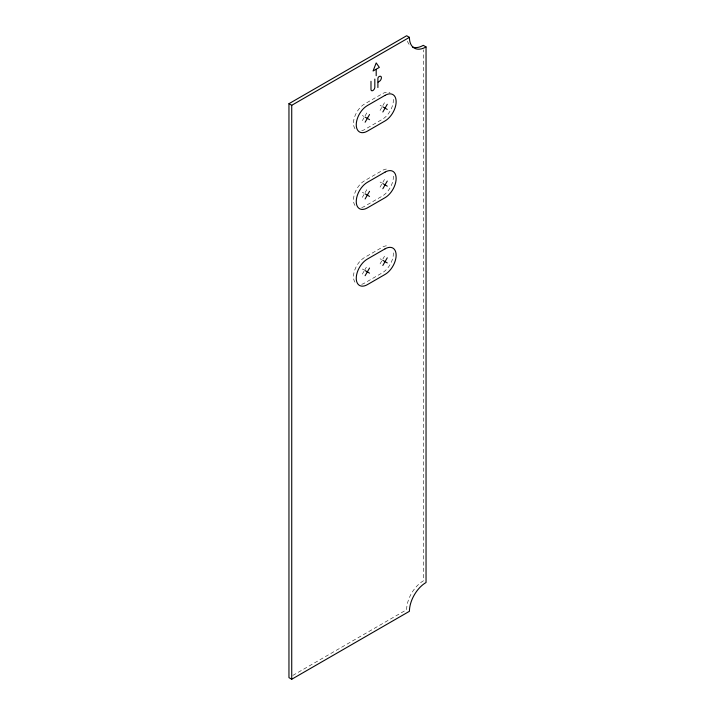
<?xml version="1.0" encoding="UTF-8"?>
<svg xmlns="http://www.w3.org/2000/svg" width="715" height="715" viewBox="0 0 715 715"><rect width="100%" height="100%" fill="white"/><g stroke="black" fill="none" stroke-linecap="round" stroke-linejoin="round"><path stroke-width="0.54" stroke-dasharray="3.58 2.68" d="M362.344 120.621L364.007 117.743M365.115 115.821L366.777 112.943M380.067 110.387L381.73 107.509M382.838 105.588L384.5 102.71M362.344 197.367L364.007 194.489M365.115 192.567L366.777 189.69M380.067 187.133L381.73 184.256M382.838 182.343L384.5 179.465M362.344 274.113L364.007 271.235M364.561 270.279L366.777 266.445M380.067 263.88L381.73 261.002M382.838 259.089L384.5 256.211M292.819 675.425L406.656 609.698A23.497 13.567 -60 0 1 423.271 580.92L423.271 49.809M380.067 105.275L381.551 106.124M362.344 115.499L363.828 116.357M380.067 182.021L381.551 182.87M362.344 192.255L363.828 193.104M380.067 258.767L381.551 259.617M362.344 269.001L363.828 269.85M409.105 44.357A23.497 13.567 -60 0 1 407.076 39.781M361.692 130.791A15.667 9.045 -60 0 0 364.561 129.576L382.284 119.342A15.667 9.045 -60 0 0 392.982 97.061M354.971 128.718A15.667 9.045 -60 0 1 364.561 103.988L382.284 93.754A15.667 9.045 -60 0 1 390.122 92.986M361.692 284.293A15.667 9.045 -60 0 0 364.561 283.069L382.284 272.835A15.667 9.045 -60 0 0 392.982 250.554M354.971 282.211A15.667 9.045 -60 0 1 364.561 257.489L382.284 247.256A15.667 9.045 -60 0 1 387.825 245.772M361.692 207.538A15.667 9.045 -60 0 0 364.561 206.322L382.284 196.089A15.667 9.045 -60 0 0 392.982 173.808M354.971 205.464A15.667 9.045 -60 0 1 364.561 180.743L382.284 170.51A15.667 9.045 -60 0 1 387.825 169.026"/><path stroke-width="1.07" d="M365.115 122.22L369.548 114.543M382.838 111.987L387.271 104.31M365.115 198.967L369.548 191.289M382.838 188.733L387.271 181.056M365.115 275.713L369.548 268.045M382.838 265.48L387.271 257.811M288.958 103.702L406.656 35.75L409.427 37.35A23.497 13.567 -60 0 0 426.042 46.94L426.042 582.519A23.497 13.567 -60 0 0 409.427 611.298L291.729 679.25L288.958 677.65L288.958 103.702L291.729 105.302L409.427 37.35M375.974 69.337L373.06 71.017L376.197 62.929L379.334 67.398L376.197 69.203L376.197 75.719M378.119 82.1L379.263 81.439A3.021 1.743 -60 0 0 381.399 77.738A3.021 1.743 -60 0 0 379.263 76.505L378.941 76.693A1.466 0.849 -60 0 0 377.895 78.498L377.895 87.534M426.042 46.94L423.271 45.34A23.497 13.567 -60 0 1 412.466 46.976M382.838 106.866L387.271 109.431M365.115 117.099L369.548 119.664M382.838 183.621L387.271 186.177M365.115 193.854L369.548 196.411M382.838 260.367L387.271 262.923M365.115 270.601L369.548 273.157M374.821 79.07L374.821 87.203A2.708 1.564 -60 0 1 372.908 90.528A2.708 1.564 -60 0 1 370.987 89.42L370.987 81.287M291.729 105.302L291.729 679.25M385.054 95.354L367.331 105.588A15.667 9.045 -60 0 0 356.258 124.776A15.667 9.045 -60 0 0 367.331 131.176L385.054 120.942A15.667 9.045 -60 0 0 396.137 101.753A15.667 9.045 -60 0 0 385.054 95.354M385.054 172.109L367.331 182.343A15.667 9.045 -60 0 0 356.258 201.523A15.667 9.045 -60 0 0 367.331 207.922L385.054 197.689A15.667 9.045 -60 0 0 396.137 178.5A15.667 9.045 -60 0 0 385.054 172.109M385.054 248.856L367.331 259.089A15.667 9.045 -60 0 0 356.258 278.278A15.667 9.045 -60 0 0 367.331 284.668L385.054 274.435A15.667 9.045 -60 0 0 396.137 255.246A15.667 9.045 -60 0 0 385.054 248.856"/></g></svg>
